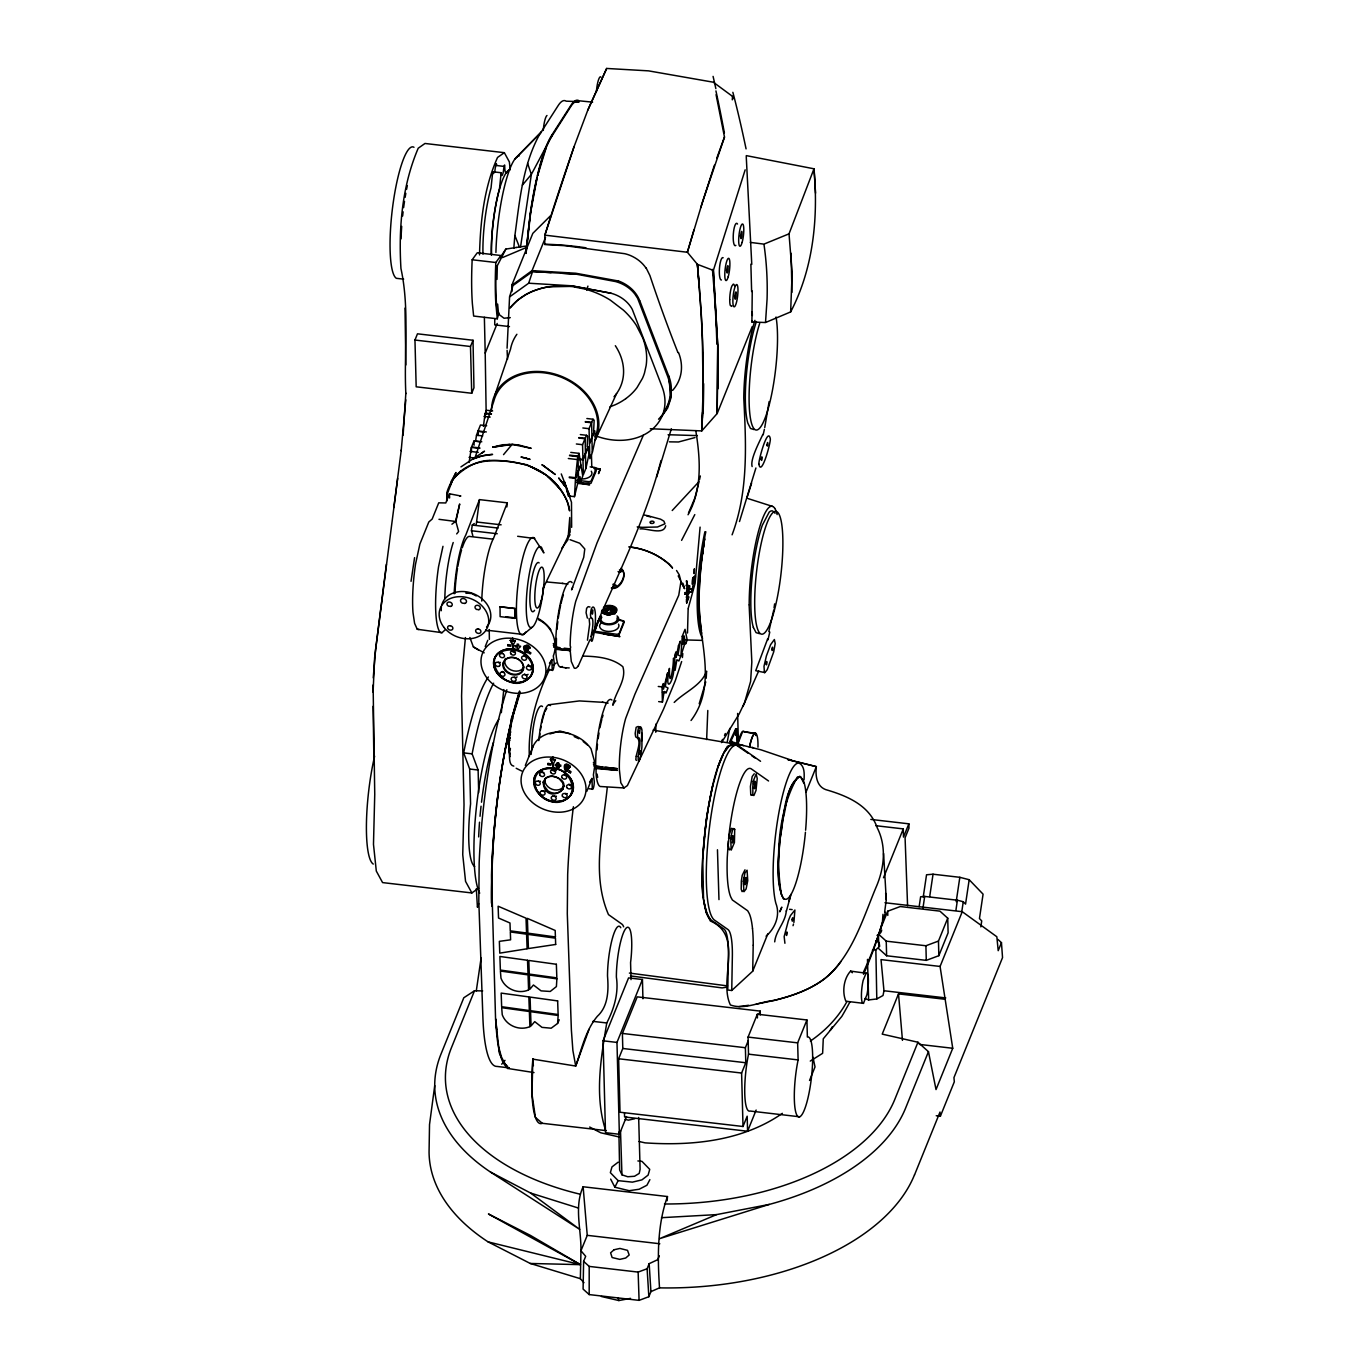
<?xml version="1.0" encoding="UTF-8"?>
<svg xmlns="http://www.w3.org/2000/svg" width="1369" height="1369" viewBox="0 0 1369 1369"><rect width="100%" height="100%" fill="white"/><g stroke="black" fill="none" stroke-linecap="round" stroke-linejoin="round"><path stroke-width="1.5" d="M373.087 692.166L374.627 657.599L386.4 564.216M405.84 393.656C403.769 352.09 409.844 309.445 400.946 268.529C398.482 228.041 402.11 185.808 418.212 148.228L424.989 143.471L504.34 152.678L509.371 161.918L510.192 169.688M534.013 1072.577L507.591 1068.436L499.463 1053.463L495.578 1019.614L491.522 874.671A165.478 32.839 -83.4 0 1 519.57 691.003M659.31 1255.801L657.77 1259.651L649.163 1263.673L650.925 1291.617L648.855 1296.717L639.083 1300.362L589.183 1294.578L589.2 1266.411L583.622 1261.379L585.675 1256.314L580.952 1250.736C581.329 1229.567 573.936 1206.876 583.126 1186.769L667.456 1196.54L667.165 1200.699M373.104 684.979L374.747 794.345L373.48 844.331L376.304 871.06L382.584 882.594L471.86 892.947L478.637 888.19M746.293 155.621L813.99 168.798C818.354 217.397 813.511 268.153 790.649 311.927L765.476 322.536L751.906 321.972L752.248 290.981M583.964 1282.667L580.37 1278.697L580.952 1250.736L587.25 1235.334L583.126 1186.769M405.84 393.16L403.119 435.171M494.774 318.857L494.722 324.864L509.473 326.575M646.065 268.153A31.538 27.209 23.2 0 0 633.06 256.773A30.032 26.456 22 0 0 624.692 253.693L565.277 245.718L544.708 244.538L544.862 235.143L687.375 252.255L697.403 264.337L699.337 287.028A598.15 172.922 76.3 0 1 702.417 341.6L703.084 391.26L701.767 430.91L650.309 428.737M508.344 743.247L508.532 737.48L510.038 737.651M790.649 311.927L792.103 272.807L789.023 233.842L813.99 168.798L815.565 193.166M489.229 629.535L489.366 639.34M701.014 309.514A597.26 173.384 76.3 0 1 702.708 412.291L701.767 430.91L717.185 413.506L717.732 345.313L713.369 270.412L745.164 169.842M507.078 348.205L509.576 296.902L512.964 285.573L532.592 271.507L575.75 274.091L615.605 281.569A30.084 23.94 22 0 1 634.908 294.113L637.646 298.339L667.456 375.876A56.317 44.818 22 0 1 663.76 412.12M702.331 554.719L704.607 538.804C700.295 569.093 696.564 600.204 701.527 630.63M703.854 900.768L706.404 912.883L710.511 919.626L723.961 929.055A48.052 9.532 -83.4 0 1 728.359 957.393L727.778 990.009L731.748 990.489L732.329 957.838A48.052 9.532 -83.4 0 0 727.932 929.517L714.464 920.088A88.455 17.557 -83.4 0 1 710.22 821.571A88.455 17.557 -83.4 0 1 738.456 745.814L760.548 761.284M491.488 903.266C491.591 832.164 498.556 760.154 519.826 692.047M717.955 388.796L717.732 345.313L713.369 270.412L697.403 264.337L700.894 309.377M744.308 877.717L744.257 880.712L745.951 882.885L745.13 884.579L743.521 883.912L745.951 882.885L746.362 878.71L745.917 877.375L745.13 884.579M508.532 737.48L508.395 740.081L509.952 740.235M703.495 897.602L702.742 858.329L704.505 836.134M583.622 1261.379L583.091 1289.085L589.183 1294.578M731.748 990.489L752.71 971.186L753.207 945.209M788.476 759.778A943.395 548.849 2.1 0 1 816.335 766.64C815.359 775.111 816.352 786.148 825.644 789.588C847.171 795.868 869.435 805.16 877.272 827.903C886.821 846.778 884.203 868.802 875.886 887.677C862.744 919.164 852.185 955.476 825.267 978.253C810.294 989.719 792.155 995.947 774.067 1000.465C759.915 1001.714 744.308 1010.117 730.413 1004.966C718.075 979.554 744.565 935.763 710.323 920.978C695.366 890.192 704.162 853.743 705.993 820.938C710.665 795.526 713.762 768.796 727.435 746.31L734.674 744L748.295 753.361M655.939 724.047L655.751 732.261M686.759 595.635L686.708 597.295M791.932 292.384L791.128 253.299M530.111 647.777C515.035 639.545 531.583 662.168 527.305 647.845A2.088 1.66 22 0 1 528.759 648.94C521.948 660.234 523.625 638.176 530.025 647.28M496.981 279.413L497.323 265.654L505.88 249.072L516.301 247.464M620.773 927.72A33.695 6.691 -83.4 0 0 612.337 938.586A33.695 6.691 -83.4 0 0 607.511 976.011C608.623 989.855 608.435 1006.147 597.38 1016.26C585.624 1030.207 581.671 1049.133 575.716 1066.057L532.849 1059.144L531.976 1094.071L535.416 1117.395L542.295 1123.299L606.313 1130.64M707.79 710.477L706.644 739.551M405.806 399.834L401.185 450.675M734.708 829.306L733.562 828.536L732.449 830.401L730.67 838.068L731.2 850.098L734.417 842.568L734.708 829.306L731.457 828.348L729.147 834.936L728.222 845.546L729.318 849.892L730.242 849.293M508.703 170.081C502.611 180.982 506.102 155.467 503.655 169.123A5.596 1.112 -83.4 0 1 502.577 174.565A5.596 1.112 -83.4 0 1 501.362 174.787L501.14 172.734L492.72 171.758L491.043 187.912A54.863 10.884 -83.4 0 0 482.966 254.138M508.412 740.064L508.738 734.657L510.243 734.828M688.385 594.42L684.774 594.214L688.385 594.42L689.634 585.966L686.006 585.675M446.705 501.088L446.79 492.703C457.314 457.862 494.825 456.698 524.481 464.433L527.065 464.724L544.691 474.222M496.656 164.913L496.314 163.613L495.219 168.147A5.596 1.112 -83.4 0 1 494.414 172.768M479.509 254.891C480.382 221.846 483.873 187.878 497.546 157.435L504.34 152.678M571.643 527.339L571.489 502.286L564.353 481.597L568.494 495.886M702.383 418.144L702.605 412.189M508.909 734.024L509.354 729.455L508.909 734.024L510.432 734.212M508.635 736.898L508.738 734.657M565.465 768.865C570.052 765.716 564.062 771.089 566.988 769.72M693.912 578.163C691.927 573.354 691.619 593.513 693.33 579.258C693.707 585.367 695.811 569.966 694.015 583.382L695.349 577.17A4.056 0.873 -80.8 0 0 695.144 575.596L692.936 578.112M483.411 426.392L485.088 413.626L491.283 414.345M510.774 726.819L511.219 718.982L513.666 711.966M804.065 779.714C804.288 774.238 804.886 766.349 799.359 763.217A74.936 14.871 -83.4 0 0 778.037 817.515A74.936 14.871 -83.4 0 0 775.881 903.352C780.501 915.211 775.213 928.079 766.092 936.174M373.241 677.86L375.585 649.419L397.66 478.363M510.089 756.646L508.857 749.51L508.943 748.261L510.466 748.449M574.467 496.639L575.51 478.431L578.146 471.929L578.385 480.57L574.467 496.639L568.255 495.92M706.199 678.271L706.609 671.152C701.561 685.527 684.62 692.012 674.198 702.434M569.299 476.977L575.493 477.695L577.735 456.63L569.47 455.672M728.342 840.96L727.264 857.405A66.824 13.245 -83.4 0 0 730.926 897.345L732.381 899.981L747.696 910.779L749.185 913.431A69.682 13.844 -83.4 0 1 752.488 928.456M765.562 321.818L767.068 299.229A459.762 380.377 -4.3 0 0 764.039 244.829M882.971 914.304L882.457 922.056A1016.243 581.431 -1.5 0 1 863.514 974.283M526.107 252.666L526.911 245.941A100.348 19.919 -83.4 0 1 529.016 224.773M557.594 1023.447L558.158 1015.49L530.556 1011.674L531.052 1025.946L534.731 1021.633L541.987 1027.366L551.177 1028.205L557.594 1023.447L559.236 1019.802M732.278 99.834L732.535 96.395L713.317 82.208L648.564 70.863L606.672 68.45L587.763 110.222L574.073 146.654A1525.785 302.737 -83.4 0 0 544.862 235.143L574.073 146.654M508.515 740.424L508.618 746.413M570.137 767.153L570.206 766.332C562.129 758.392 564.507 777.866 569.025 768.009C562.351 763.662 572.961 768.368 568.426 765.665M641.548 741.245L641.667 732.928M733.219 840.634L732.877 835.706L732.398 843.013L733.219 840.634L731.542 837.965L733.527 836.938L731.337 835.74M755.277 786.148L755.585 782.469L753.395 781.254L755.585 782.469L753.6 783.496L755.277 786.148L754.456 788.544L752.899 787.449M667.456 1196.54C657.069 1225.46 657.531 1257.563 659.516 1287.853L650.925 1291.617M411.042 581.312L414.585 557.628M465.443 637.543L462.431 669.321L461.593 696.051L464.023 804.715L462.739 854.684L465.563 881.414L471.86 892.947M476.172 524.96L479.492 499.617L507.266 502.834L506.872 506.924M682.412 657.548L682.806 653.543M509.405 749.99L509.302 750.914L508.943 748.261M687.495 632.974L688.145 609.068M501.328 712.684L503.792 689.565M686.708 598.373L687.324 596.833L688.744 597.004L686.708 598.373L686.656 596.182L688.196 596.302L686.588 600.94M688.196 596.302L687.94 598.475M543.784 585.282L542.689 594.574A40.745 8.077 -83.4 0 1 529.598 626.916A40.745 8.077 -83.4 0 1 528.366 579.669A40.745 8.077 -83.4 0 1 541.457 547.326L543.869 552.939L534.372 538.479L517.653 536.289M700.089 527.116L695.093 583.382L688.179 608.52M513.837 248.337A99.646 19.765 -83.4 0 1 514.898 235.519C519.484 201.688 522.599 165.871 539.061 135.377L558.09 105.704A79.282 15.726 -83.4 0 1 566.133 101.169L578.317 101.631M401.288 449.956L393.844 507.574M767.735 639.699L767.667 638.827L755.739 670.69L764.895 672.607L767.239 669.698L773.707 651.901L775.196 643.567L774.375 639.528L770.593 644.662L766.383 655.991L764.005 666.327L764.415 672.641M884.631 912.216L886.273 899.655L883.587 853.503M434.726 1085.617L429.524 1124.548L429.062 1152.099A246.009 140.75 -1.5 0 0 488.083 1241.871L530.265 1263.467L580.37 1278.697M607.22 787.911C602.942 829.323 591.254 874.945 608.486 914.612L621.92 924.143A41.121 8.163 -83.4 0 1 623.665 926.83M704.864 832.472L707.961 809.969M570.103 767.205L570.206 766.418C559.493 757.416 566.253 780.21 568.597 767.359M472.818 535.724L471.449 530.744L472.271 525.063L474.273 523.557M688.744 597.004L686.708 603.027L686.348 600.803M774.033 607.99L774.632 603.883M476.292 990.899L481.101 957.992M520.528 247.087L531.36 174.411L550.441 138.457L570.787 106.542A79.967 15.863 -83.4 0 1 574.706 102.162M769.121 401.596L764.741 427.522M744.445 731.816L756.253 733.818L755.996 735.564L755.893 733.442L742.614 731.542L737.771 744.103L760.924 749.801L791.966 760.343M919.147 906.723L920.618 896.781L924.691 896.421L957.41 900.22L963.263 901.726L965.556 904.105L969.184 879.719L959.823 877.307L933.042 874.209L926.539 874.774L923.219 897.123M922.911 908.366L924.691 896.421M929.705 896.541L933.042 874.209M956.195 901.692L959.823 877.307M955.938 910.163L957.41 900.22M961.791 911.668L963.263 901.726M980.837 926.881L981.727 920.909L979.451 918.531L983.079 894.162L969.184 879.719M469.122 462.465L471.398 447.406L479.663 448.365M730.567 741.519L736.026 730.584L736.402 735.444L736.864 732.552L735.41 732.227M729.797 728.394L727.196 742.255M735.495 728.975L736.933 729.42L736.351 735.855L737.189 730.464L735.752 730.002M484.078 432.125L477.884 431.406L476.515 435.205L475.573 441.126L481.785 441.793M786.302 910.727C785.601 922.107 775.693 930.903 774.7 941.872M631.023 979.639L630.579 962.544A33.695 6.691 -83.4 0 0 626.181 928.096A33.695 6.691 -83.4 0 0 616.375 977.038C618.805 993.141 614.099 1008.748 606.758 1022.968C600.923 1058.015 594.522 1095.217 605.406 1129.699M705.754 681.899L699.2 703.769M636.243 756.201C637.201 750.434 642.181 739.431 635.746 736.95A10.49 2.31 89.2 0 1 635.182 733.408L636.157 727.281L638.176 726.477L640.692 728.958M447.218 494.038L452.711 479.766L460.805 470.902M773.742 610.044L768.83 631.622M945.192 999.302L898.509 993.877L882.218 1034.125L917.949 1042.237L928.456 1051.666L936.02 1089.57L952.738 1048.278L940.075 966.446L881.02 959.601L883.963 990.745L883.022 995.503L876.793 998.959L868.648 999.935L864.832 998.531M708.594 806.478L712.701 785.926L718.075 766.811L723.191 754.524M703.444 546.556C699.046 574.997 695.178 604.807 701.63 633.231M690.25 589.372L692.406 589.611L691.858 592.195L690.044 591.99M691.858 592.195L693.535 585.008L692.406 589.611M563.6 785.96L562.916 789.246L563.172 787.859A10.182 8.111 22 0 1 551.998 792.771A10.199 8.077 22.1 0 1 547.942 790.871L543.818 785.327L544.879 779.44A10.182 8.111 22 0 1 559.065 778.602L562.71 782.914L563.378 786.662M612.268 612.405L612.063 610.66L609.667 609.684L605.303 611.669L607.596 613.637L611.378 613.141M500.027 606.792L515.069 608.538L500.027 606.792L500.113 616.632L515.001 618.36L515.069 608.538M763.183 434.794L764.381 429.353M537.007 178.261L530.727 211.904L526.911 245.941L516.233 247.481M686.708 603.027L687.324 596.833M527.664 649.539C524.036 652.705 527.151 647.332 527.253 648.752M567.622 767.872L566.852 769.737M661.022 460.549C645.483 519.963 617.47 575.083 593.581 631.4M699.491 479.732L700.346 475.984M768.009 639.734L769.789 632.016M530.008 648.358L527.784 646.613L526.141 647.777M793.9 922.466L794.91 910.026L790.546 915.467A63.077 12.509 -83.4 0 0 788.27 921.063L784.163 936.567L784.916 943.275M438.97 519.313L455.518 521.452L459.693 503.963L455.877 521.521L458.615 531.497L456.681 533.91M442.974 546.317L438.559 566.663A56.728 11.26 -83.4 0 0 440.288 632.427L442.033 632.683L445.165 629.843M537.623 175.626L546.351 147.167M528.605 647.759L527.373 646.681L526.124 647.845M786.388 911.172L790.546 895.891M681.642 661.552L675.328 680.633L663.554 709.142L627.396 785.566L624.007 787.945L601.094 786.542A43.603 8.659 -83.4 0 1 596.148 774.905L595.943 766.212L601.761 766.88M793.045 925.701L793.49 924.075M497.289 318.789L495.818 303.319A119.086 23.632 -83.4 0 1 495.818 262.506L500.934 255.507L477.285 252.769L472.168 259.768A119.086 23.632 -83.4 0 0 472.373 303.661L473.64 316.051L497.289 318.789L498.898 312.936M789.383 899.792L788.972 901.281L790.906 894.419M755.91 467.976L739.5 521.538M732.09 534.817C748.569 490.889 746.054 444.001 743.778 398.157A66.431 13.16 -83.4 0 1 750.28 338.537A66.448 13.194 -83.4 0 1 754.935 320.363M599.263 618.634L600.717 617.607L599.263 618.634L594.488 631.263L595.19 632.427L619.969 636.602L603.387 633.933L608.675 634.532M671.34 428.822L656.59 477.216M586.753 290.125L587.917 286.104M693.997 229.752L687.375 252.255L702.537 201.859L724.492 137.071L716.073 94.701M700.706 207.746L714.378 165.255M754.935 781.22L754.456 788.544M746.704 498.624L751.598 483.189M520.066 692.902L512.536 717.476A33.575 6.588 -83.4 0 0 510.569 728.924A33.695 6.64 -83.4 0 0 509.371 740.869A33.797 6.691 -83.4 0 0 509.148 751.786C510.004 755.962 508.293 765.305 513.803 766.127M475.283 456.972L493.798 401.254A53.904 42.901 22 0 1 558.278 376.116A53.904 42.901 22 0 1 595.361 436.814M509.576 296.902L528.674 283.212L532.592 271.507L551.091 272.619M495.219 393.998L510.534 349.112A58.388 46.46 22 0 1 516.883 334.276M501.14 172.734L499.48 188.888A54.863 10.884 -83.4 0 0 491.403 255.13M515.36 707.106L517.003 702.383M512.28 719.991L512.81 718.485M479.492 499.617L465.819 534.971A48.993 9.72 -83.4 0 0 454.149 593.735M507.266 502.834L493.576 538.205A48.993 9.72 -83.4 0 0 481.751 601.077M716.86 157.948L724.492 137.054M585.932 468.318L588.858 454.782L588.225 447.03L585.556 453.635M592.418 452.3L595.327 438.97L594.711 430.995L592.041 437.601M600.272 469.088L598.544 473.503L600.272 469.088L594.437 467.787M758.683 670.964L742.956 706.49M658.66 701.612L662.425 702.057L662.014 686.896L663.349 683.576L663.486 689.155L667.644 672.846L665.3 686.605L668.038 688.008L666.155 692.697L662.425 692.269M662.425 702.057L664.17 691.465L666.155 692.697M779.8 911.84L781.802 907.134L780.108 911.018M578.351 471.415L580.935 465.049L582.766 476.138L580.678 481.289L576.537 480.81M585.538 452.951L588.054 446.722L587.147 446.824L587.643 436.163L586.548 435.291L585.145 438.32L585.761 468.746L583.348 474.684L582.972 460.018L585.384 454.063M591.853 438.029L589.457 443.984L589.834 458.683L592.247 452.728L591.63 422.319L593.068 419.239L586.873 418.52M569.607 771.038L571.01 771.722L570.428 772.818L569.025 772.133L570.445 772.766M752.248 326.558L717.185 413.506L717.732 345.313M414.961 340.042L417.477 333.814L473.024 340.265L473.948 387.769L471.723 393.262L416.176 386.811L414.961 340.042L470.491 346.494L473.024 340.265M511.938 291.597L511.766 285.334L532.815 233.363L550.389 215.891M486.183 414.174L485.208 353.116L497.204 323.478M511.766 285.334L532.045 270.651L545.512 237.419M459.864 496.211L460.84 495.989L449.477 493.798L445.781 502.953L438.73 502.834L432.176 519.039L428.805 522L419.907 543.989L415.543 564.062A56.215 11.157 -83.4 0 0 413.01 612.73L414.602 623.391L417.254 629.261L442.033 632.683M480.177 441.759L473.982 441.04L471.569 446.978L479.834 447.937M478.157 435.154L478.055 430.978L480.468 425.023L486.662 425.742M485.242 646.527L487.775 640.316M580.678 481.289L579.977 476.617L578.574 480.057L577.958 456.099L579.053 453.361L570.787 452.403M578.984 458.906L582.954 459.334L582.561 444.703L584.974 438.747L578.779 438.029M591.836 437.395L589.44 443.334L589.046 428.685L591.459 422.747L585.265 422.028M578.334 470.714L580.832 464.536L579.053 453.361M582.954 459.334L585.35 453.396M575.493 477.695L578.112 471.244M592.024 436.968L594.54 430.739L593.633 430.824L594.163 420.283L593.068 419.239M510.329 640.435L515.292 640.88L510.329 640.435L513.187 645.175L512.862 649.881C472.699 649.385 507.129 700.209 529.786 677.484C539.882 665.454 525.593 649.642 512.725 649.026A20.381 16.223 22 0 0 496.536 672.213A20.381 16.223 22 0 0 530.796 676.183A20.381 16.223 22 0 0 513.289 649.094M529.512 652.192L530.915 652.859L530.333 653.971L528.93 653.287L529.529 652.123M643.362 435.188L596.952 543.082L575.733 601.316A42.507 8.436 -83.4 0 0 570.171 645.689C574.364 654.348 547.052 644.919 560.041 647.708M562.317 666.463A43.038 8.539 -83.4 0 1 555.763 649.334L555.9 647.229M546.693 672.555L551.724 660.098M525.337 765.391L533.037 746.413M599.331 618.394L594.848 631.297L616.29 634.223A2.55 1.455 -1.5 0 0 619.37 633.043L624.007 621.064L618.668 619.524M547.822 763.543L550.834 763.834L550.851 765.168L547.857 764.809L547.857 763.474L550.834 763.834M550.424 759.282L555.386 759.744L550.424 759.282L553.059 764.467L550.458 759.162M558.774 767.769L557.32 767.667L557.303 765.853L555.215 765.665L555.215 764.45L557.269 764.689L557.217 762.944L558.655 763.098L558.689 764.843L560.76 765.083L560.76 766.315L558.706 766.075L558.74 767.821L558.723 766.024M557.251 764.741L557.217 762.944M557.303 765.853L557.32 767.667M558.655 763.098L558.689 764.843M482.658 990.899L474.495 990.78L451.376 1047.867A227.733 130.295 -1.5 0 0 580.114 1194.196M605.646 767.324L617.265 768.676L595.943 766.212M586.771 791.402L591.819 778.961M686.656 594.214L687.101 593.102L689.001 593.273M626.54 1116.608L619.37 1134.285L605.492 1132.676L603.079 1040.799L628.559 977.911L642.437 979.519L642.934 998.754M619.37 1134.285L616.974 1042.425L642.437 979.519M624.486 1113.202L624.589 1116.967L747.577 1131.239L747.183 1116.197L743.008 1126.499L620.02 1112.227L618.634 1058.767L622.792 1048.483L622.399 1033.441L637.218 996.854L760.206 1011.109L760.308 1014.874M805.982 792.223L816.335 766.64L787.74 759.607M752.71 971.186L767.821 933.863M648.855 1296.717L647.109 1268.738L649.163 1263.673M799.667 1116.796L750.075 1111.029A40.231 7.992 -83.4 0 1 748.518 1054.164L748.073 1037.086L757.331 1014.224L806.923 1019.973L807.368 1037.052A40.231 7.992 -83.4 0 1 811.03 1080.928A40.231 7.992 -83.4 0 1 797.049 1115.461A40.231 7.992 -83.4 0 1 798.11 1059.914L797.648 1042.853L806.923 1019.973M743.008 1126.499L741.604 1073.039L745.78 1062.738L745.386 1047.713L748.159 1040.851M758.82 1014.549L760.206 1011.109M747.577 1131.239L756.15 1110.054M883.501 877.751L903.283 828.895L875.801 825.695M870.821 819.415L908.862 823.83L903.489 837.075L903.283 828.895M809.541 1080.449L815.017 1066.93L812.964 1057.193M880.746 928.387L887.694 911.224L900.254 906.535L939.921 911.138L947.724 918.188L948.118 932.802L938.843 955.682L926.283 960.371L886.616 955.767L878.812 948.717M863.463 1003.34L866.919 994.767A15.281 3.029 -83.4 0 0 868.357 979.092A15.281 3.029 -83.4 0 0 866.081 973.222L850.611 971.117C843.732 978.39 841.918 992.046 845.871 1001.218L863.463 1003.34A15.281 3.029 -83.4 0 1 861.426 996.221A15.281 3.029 -83.4 0 1 863.137 980.461L866.081 973.222M938.843 955.682L938.467 941.068L947.724 918.188M940.075 966.446L962.253 911.703L996.837 936.755L998.206 950.685L1001.458 942.642L997.933 939.459M917.949 1042.237L894.83 1099.324A227.733 130.295 -1.5 0 1 664.461 1203.984M928.456 1051.666L905.628 1108.034A238.634 136.524 -1.5 0 1 769.292 1204.412L659.601 1238.654L716.552 1214.611L769.292 1204.412M914.543 1174.876L940.007 1112.039L940.366 1116.248L936.225 1115.735M940.366 1116.248L954.313 1081.818L953.953 1077.625L1002.536 957.598L1001.458 942.642M724.509 735.461L725.313 733.51M751.906 321.972L752.317 320.996M589.046 1029.334L575.716 1066.057L572.875 1050.417L571.386 1030.087L567.296 913.722L567.673 874.415A168.216 33.369 -83.4 0 1 573.389 806.735M589.919 639.819L578.334 665.83M572.738 587.215L571.575 589.868L583.724 557.32L584.785 548.952L579.703 543.236L570.052 539.694M587.763 110.222L606.672 68.45M616.58 393.57L595.207 440.065A55.085 43.825 22 0 0 554.513 373.959A55.085 43.825 22 0 0 491.591 410.803M554.787 643.721L554.154 647.263L554.787 643.721L553.281 643.55M688.042 514.761C702.554 488.955 700.329 458.718 695.777 430.619M594.882 762.567L594.249 766.11L594.882 762.567L593.376 762.396M688.521 512.947L694.836 498.111L699.063 481.597L672.213 510.517M732.004 742.751L732.603 741.468L730.071 740.886L735.187 729.951A9.446 1.865 -83.4 0 1 736.933 729.42M515.292 640.88L512.964 645.603L510.363 640.316M553.23 767.821L552.819 767.889A20.381 16.223 22 0 0 536.631 791.06A20.381 16.223 22 0 0 570.89 795.03L572.79 791.214A20.056 15.812 25.6 0 0 572.995 784.403C571.027 775.436 562.317 769.327 553.555 768.077L552.956 768.745C523.232 765.596 533.516 805.999 558.449 801.378C581.705 799.77 572.225 767.872 552.956 768.745L552.563 767.992C511.099 768.334 548.558 821.195 570.822 795.184A20.381 16.223 22 0 0 553.384 767.958L553.127 764.33L555.386 759.744M649.881 1179.65L646.921 1185.246L639.135 1189.25L629.175 1190.705L614.869 1187.214L618.121 1180.643L632.392 1182.149L641.924 1179.873L648.102 1175.115L649.745 1169.366L641.958 1161.357L637.886 1160.946M658.54 419.205C669.646 408.15 674.985 390.713 668.585 375.705L639.751 300.684M694.802 514.607L681.591 540.361M542.894 588.858L570.137 532.062L569.778 517.516L567.964 539.66L561.684 548.439M553.127 764.33L553.384 767.958M688.402 590.33L688.436 592.606L685.578 592.537L687.17 592.64L688.402 590.33L686.553 590.107M569.025 772.133L569.624 770.987M686.091 594.368L688.299 588.465C687.768 585.196 690.541 587.489 686.964 587.096M688.915 587.318L689.634 585.966M568.597 537.332L570.034 534.68M687.067 580.986L687.272 585.829L686.314 580.918M691.037 720.488C717.099 685.766 699.61 643.498 699.046 604.893A75.09 13.331 -84.3 0 1 701.322 561.838L704.984 535.861A74.936 14.871 -83.4 0 1 705.839 531.771M830.35 1030.241L832.335 1026.75M846.949 1001.509C838.307 1017.526 825.336 1030.823 810.38 1041.056M721.822 740.68L722.644 739.363M721.549 742.614L739.123 714.036L744.565 702.639L750.606 681.454L751.838 661.98L749.134 604.978M551.81 135.12L570.839 105.447A81.147 16.103 -83.4 0 1 579.07 100.793L592.623 102.162M500.061 257.646L505.88 249.072M549.654 669.133C536.528 696.068 527.904 726.152 529.341 756.475M497.323 265.654L496.108 267.417A117.152 23.239 -83.4 0 0 497.306 313.159L504.014 318.224L510.278 317.642M636.414 760.428L635.832 759.709A10.49 0.975 -79.6 0 1 636.191 756.338M661.449 416.843L667.661 407.996L671.015 397.797L668.585 375.705M840.925 961.5C822.119 989.12 787.415 998.326 756.304 1004.059M724.287 752.402L729.42 745.677L734.503 745.352A88.455 17.557 -83.4 0 0 718.075 766.811M566.937 765.75L566.236 766.64L569.025 768.009M522.393 185.14L531.36 174.411L527.647 163.493M503.535 454.645L512.04 444.48L502.714 444.737L492.772 447.167L512.04 444.48M587.455 640.196L589.663 624.213L589.115 618.394M514.984 158.992L541.525 131.818L516.489 157.264M872.412 950.223L875.852 949.812L879.668 946.321L879.138 942.539L875.732 940.948M451.924 524.207L455.518 521.452M782.383 1113.339C742.888 1140.959 692.132 1146.093 645.056 1142.858L639.015 1141.489M744.993 869.811L742.238 875.27L741.331 881.037L741.211 889.2L742.084 891.63L743.418 890.449M555.763 649.334L570.411 650.583L570.377 648.906L564.165 648.187M566.698 766.024L568.443 765.767M567.759 768.385L566.184 767.496L565.791 769.481M532.096 627.259L523.471 634.48L488.767 630.442A48.993 9.72 -83.4 0 1 485.755 630.014M454.628 477.336C464.279 468.215 476.155 460.651 489.726 460.395M460.942 466.897L484.523 451.188L481.802 453.105M752.129 466.555C750.007 459.693 759.008 442.649 762.841 434.452M618.172 1162.161L611.977 1166.918L610.352 1172.651L618.121 1180.643M625.838 398.601L627.07 397.677A75.637 60.185 22 0 0 637.03 387.598L642.437 378.409A76.544 60.92 22 0 0 644.491 372.984L646.134 365.66A75.637 60.185 22 0 0 645.021 345.091L644.936 344.714A76.185 60.612 22.1 0 0 642.643 337.664L636.345 325.36A75.637 60.185 22 0 0 623.443 310.164L610.369 300.17A77.828 61.947 22 0 0 603.524 296.252A79.59 63.333 22 0 0 597.534 293.428L595.652 292.641A75.637 60.185 22 0 0 585.573 289.218M690.934 588.79L692.748 589.354M553.196 665.163L556.139 663.041M474.495 990.78L463.8 997.761L440.972 1054.13A238.634 136.524 -1.5 0 0 490.513 1172.069L579.703 1229.379L530.624 1193.049L490.513 1172.069M810.277 1061.078L822.632 1053.309L823.265 1038.814L841.815 1016.414A1016.243 581.431 -1.5 0 0 849.978 1001.851M507.591 1068.436L508.909 1067.615M754.251 773.759L752.214 776.463L750.417 786.422L750.76 794.653L751.94 795.372M549.893 733.938L559.853 731.029L569.744 733.647M526.09 650.891C530.539 649.505 523.369 647.349 526.175 650.857M502.44 257.594L526.483 247.464M789.023 233.842L763.936 244.127L750.315 242.399M534.372 538.479L534.714 538.359A48.993 9.72 -83.4 0 0 517.414 589.936A48.993 9.72 -83.4 0 0 525.73 632.102M575.031 101.956L579.07 102.059M878.761 946.629L878.436 934.103L886.239 941.153L925.906 945.757L938.467 941.068M589.2 1266.411L638.142 1272.092L647.109 1268.738M609.872 406.901L615.211 404.762A75.637 60.185 22 0 0 625.821 398.619M694.973 437.584L678.476 441.982L669.39 441.845M552.546 757.245L553.11 757.314A33.369 26.559 22 0 1 581.979 801.635A33.369 26.559 22 0 1 525.816 795.115A33.369 26.559 22 0 1 552.546 757.245L552.597 759.538M512.451 638.382L513.016 638.45A33.369 26.559 22 0 1 541.884 682.772A33.369 26.559 22 0 1 485.721 676.252A33.369 26.559 22 0 1 512.451 638.382L512.502 640.675M634.874 1118.695L628.439 1120.15L625.103 1119.346M601.402 1296.494L618.856 1300.55L630.544 1298.377M492.772 447.167L509.764 444.326M805.605 830.213A61.845 12.27 -83.4 0 0 802.987 779.663L799.821 776.411C782.538 789.845 784.574 818.85 779.902 838.94C779.081 858.603 774.649 880.643 783.564 898.988L784.266 899.039M727.059 987.117L722.13 987.905L630.407 975.926M549.072 704.727L579.395 700.928L603.096 702.314M548.353 286.84L571.386 286.395L585.556 289.184M738.935 1006.626L748.621 1005.274M661.484 1217.691L716.552 1214.611M619.472 569.863C623.99 569.418 620.499 574.039 618.052 571.558M466.418 593.051L471.86 593.581L476.241 595.96M688.436 592.606L687.17 592.64M583.262 656.11C596.764 656.384 612.2 657.753 622.861 666.72C626.951 679.777 615.143 692.44 612.816 705.24A44.27 8.111 -82.1 0 1 615.776 700.74M759.521 633.676L756.064 632.632L753.395 627.43M753.994 429.558L750.503 428.463L747.833 423.124A62.341 12.407 -83.4 0 1 756.407 321.544M565.294 667.764L569.23 667.918M697.386 435.616L668.089 434.726M530.265 1263.467L580.422 1264.648L530.522 1235.454L488.442 1213.978L580.422 1264.648L488.083 1241.871M685.561 639.939L701.972 640.384M528.674 283.212L571.369 285.779L611.053 293.24A29.143 23.187 22 0 1 632.29 309.394L662.117 386.879A55.308 44.013 22 0 1 649.899 431.167A55.308 44.013 22 0 1 595.618 435.77M532.045 270.651L575.716 273.235L618.412 281.004M561.358 273.235L575.75 274.091M546.967 581.979L563.001 583.468M686.417 584.7L687.82 584.82M686.998 588.995L689.018 589.166M595.72 768.522L617.333 770.353L595.994 767.872M469.071 457.383L475.283 458.067M472.168 259.768L495.818 262.506M403.65 279.156L396.377 278.318A66.362 13.177 -83.4 0 1 392.852 205.316A66.362 13.177 -83.4 0 1 413.986 147.287M492.652 410.957L486.44 410.238L485.293 413.079L491.505 413.797M585.436 421.601L591.63 422.319M483.976 416.364L490.17 417.083M582.852 427.967L589.046 428.685M580.336 434.572L586.548 435.291M578.95 437.601L585.145 438.32M478.055 430.978L486.32 431.937M576.366 443.984L582.561 444.703M476.515 435.205L482.709 435.924M569.692 455.141L577.958 456.099M568.323 458.512L576.589 459.471M469.978 451.394L478.243 452.352M590.142 466.863L594.095 467.325A2.55 1.455 -1.5 0 1 595.994 469.037L591.374 480.468A2.55 1.455 -1.5 0 1 588.311 481.614L576.417 480.228M593.906 468.489L600.272 469.225M569.316 477.695L575.51 478.431M576.469 482.521L591.014 483.291L596.063 471.33A2.55 1.455 -1.5 0 0 595.07 469.841M577.615 483.36L589.697 484.763L577.889 482.658M477.336 522.068L501.14 524.823M472.271 525.063L498.059 528.058M471.449 530.744L497.238 533.739M492.549 539.112L469.961 536.494A42.781 8.488 -83.4 0 0 462.243 547.822M687.58 587.575L689.736 587.831M686.502 588.259L688.299 588.465M690.438 591.682L692.201 591.887M684.74 592.606L685.989 592.76M686.263 597.158L687.649 597.312M687.375 598.304L688.539 598.441M686.314 599.348L687.392 599.485M686.759 599.776L687.717 599.896M505.914 616.769L515.309 617.864M553.316 645.21L555.01 645.415M555.934 648.906L570.411 650.583M548.883 669.886L552.203 670.262A5.1 1.01 -83.4 0 0 553.521 668.414A5.1 1.01 -83.4 0 0 554.188 662.562L553.298 656.025C558.569 642.66 552.083 625.736 538.736 619.883M658.267 686.468L662.014 686.896M509.08 731.337L510.603 731.525M509.182 732.141L510.723 732.329M508.857 749.51L510.38 749.699M593.41 764.073L595.104 764.261M488.374 676.971A135.925 26.969 -83.4 0 0 463.68 752.882L472.117 753.857L478.123 770.011L478.688 792.548M463.68 752.882L469.687 769.036L478.123 770.011M588.978 788.732L592.298 789.126A5.1 1.01 -83.4 0 0 593.616 787.261A5.1 1.01 -83.4 0 0 594.283 781.425L593.393 774.888L595.121 763.526L591.014 748.757A33.369 26.541 22 0 0 555.061 732.278A33.369 26.541 22 0 0 531.155 754.422M884.956 902.736L962.253 911.703M789.605 909.307L792.155 909.598M883.963 990.745L945.757 997.915M919.335 1044.393L952.738 1048.278M748.073 1037.086L797.648 1042.853M592.845 1021.36L606.758 1022.968M622.399 1033.441L745.386 1047.713M748.518 1054.164L798.11 1059.914M603.079 1040.799L616.974 1042.425M622.792 1048.483L745.78 1062.738M618.634 1058.767L741.604 1073.039M587.25 1235.334L659.807 1243.754M495.304 165.358L503.724 166.368M508.532 738.285L510.055 738.456M639.99 528.913C647.058 528.006 663.657 535.673 665.693 525.747M727.538 985.902L629.398 973.068M579.001 459.454L582.972 460.018M799.821 776.411C786.217 784.42 787.209 805.862 782.743 819.603C779.32 844.04 775.47 869.64 781.254 893.974A61.845 12.27 -83.4 0 0 805.434 832.232M417.254 629.261L418.965 629.5M562.231 583.348L567.861 584.204M602.326 702.194L608.144 703.101M561.05 667.079L566.099 667.884M729.831 741.741L732.312 742.169A88.609 17.575 -83.4 0 0 730.498 743.299M691.225 588.567L693.244 588.91M653.133 730.105L734.674 744M750.76 794.653L753.925 795.492L755.996 790.461L757.228 778.448L756.15 773.981L752.95 781.921L752.813 795.013M571.369 285.779L611.053 293.24M612.183 587.814C620.362 588.362 628.251 573.183 620.978 568.323M617.607 619.935L622.467 620.859M552.922 759.453L552.956 757.177M735.17 731.029L736.642 731.32M618.891 1136.92L600.786 1132.796L589.68 1127.046M646.852 516.027L650.532 516.866M513.05 648.957L513.05 645.449L512.964 648.94M620.996 569.333C628.782 573.97 619.558 591.288 611.327 588.037M612.747 586.206L616.136 585.333L613.637 584.169A2.036 1.164 -1.5 0 0 612.884 584.375M743.607 745.643L737.771 744.103A23.838 4.723 -83.4 0 1 744.086 731.44M748.124 498.607L772.595 506.427M530.624 1193.049L578.385 1208.04M618.891 1132.043L619.644 1169.982L621.954 1174.824L627.738 1176.741L634.48 1176.279L639.203 1173.421L640.11 1169.28L638.656 1117.463M524.481 464.433C537.829 468.848 550.714 476.344 559.048 487.894L547.84 476.72M624.007 787.945L620.807 782.743L619.37 769.635A42.336 8.402 -83.4 0 1 625.667 718.434L634.874 694.323L678.767 595.224L680.958 581.483L679.212 574.775L676.543 570.497M850.611 971.117L852.357 972.76M574.176 736.573L578.83 738.747M590.005 607.015L588.174 606.638L586.616 608.315L586.086 612.696L587.387 618.103M521.811 771.072L516.181 768.283M469.841 637.492L473.383 646.904L484.198 652.842M567.416 766.64L568.443 767.29M473.383 646.904L478.397 649.95M752.3 747.286L753.737 748.261M751.701 755.688L755.106 758.032M768.557 780.98L751.393 768.95A66.824 13.245 -83.4 0 0 728.599 838.667M583.211 741.536L587.318 744.89M736.881 743.932L735.358 742.837A87.941 17.455 -83.4 0 0 731.867 742.991M623.34 621.304L624.093 622.484L618.72 635.592A2.55 1.574 4.3 0 1 616.358 635.9M505.195 1064.038L507.677 1066.434M803.706 782.965L800.728 776.839L797.511 776.89C778.105 811.235 775.453 855.334 781.254 893.974M672.436 568.015L668.876 564.148A57.258 45.571 22 0 0 651.011 552.768A57.498 45.759 22 0 0 630.442 547.138M553.949 481.58C560.862 489.948 568.785 499.753 569.572 510.877L567.878 503.741A57.156 45.485 22 0 0 530.025 466.333M646.219 268.084L649.916 275.545A771.106 278.763 81.4 0 0 677.946 352.603M610.66 1179.103L614.869 1187.214M680.923 581.397L684.568 588.704L682.07 583.605M734.349 285.402L734.109 284.752A11.996 2.55 -84.2 0 0 733.236 284.17L731.85 286.087A11.209 2.379 -84.6 0 0 729.711 299.674M514.898 235.519L519.467 247.207M561.273 473.931L569.966 496.725L568.084 491.779M682.874 583.211L684.363 587.472M566.578 489.144L568.015 494.209M498.744 1047.251L501.465 1057.159M618.121 1297.709L618.856 1300.55M732.535 96.395L733.134 98.739M509.884 754.062L509.679 749.972M746.242 156.46L751.769 264.405M737.189 730.464L737.549 743.658M492.72 171.758L492.926 173.812M885.64 893.358L886.273 899.655M497.632 304.106L498.607 314.63M697.403 264.337L699.337 287.028M496.742 1029.813L495.783 1019.066A119.702 23.752 -83.4 0 0 509.182 1067.888L496.896 1066.417A119.702 23.752 -83.4 0 1 482.898 1017.561L478.808 901.298L479.167 862.829A164.52 32.651 -83.4 0 1 506.855 689.788M898.509 993.877L902.462 1040.354M507.505 359.243L507.095 350.327M736.864 732.552L737.207 743.726M476.344 888.669L477.422 907.271A136.198 27.021 -83.4 0 0 478.654 903.677M570.223 650.754L571.284 661.467L574.21 668.055A42.576 8.454 -83.3 0 0 578.334 665.745M508.395 743.743L508.464 744.941L508.549 742.22M907.579 905.713L905.08 837.777L908.982 828.159L908.862 823.83M638.142 1272.092L639.083 1300.362M620.499 1130.726L621.954 1174.824M752.231 311.807L752.351 315.503M717.459 849.773L718.965 899.621M751.632 291.529L750.879 264.131M867.484 959.378L868.648 999.935M449.477 493.798L449.597 498.008M925.906 945.757L926.283 960.371M887.694 911.224L887.796 915.399M886.239 941.153L886.616 955.767M757.331 1014.224L757.433 1017.971M737.634 713.437L738.353 740.92M591.459 454.611L591.784 467.154M592.298 789.126L592.007 778.276A33.404 26.576 22.1 0 1 589.543 782.058M552.203 670.262L551.912 659.43A33.369 26.541 22 0 1 549.448 663.195M553.11 757.314L553.162 759.607M552.956 764.296L553.059 767.804M552.717 763.97L552.819 767.889M514.761 609.171L515.001 618.36M513.016 638.45L513.067 640.743M512.622 645.107L512.725 649.026M485.088 413.626L485.191 417.802M477.884 431.406L477.986 435.582M473.982 441.04L474.085 445.216M470.491 346.494L471.723 393.262M471.398 447.406L471.501 451.599M469.687 769.036L470.577 803.86A62.598 12.424 -83.4 0 0 474.684 866.491M446.859 495.818L446.978 499.856M484.369 317.317L485.208 353.116M702.793 352.706L703.136 382.892M875.852 949.812L876.793 998.959M405.019 308.111L405.84 364.993M373.942 763.149L373.121 706.301M512.708 638.296L512.742 640.589M756.253 733.818A23.187 4.603 -83.4 0 1 757.964 747.166M644.525 515.155A63.453 36.296 -1.5 0 1 646.921 515.514L660.628 519.21L663.897 521.161L664.975 523.797L657.462 527.014L642.129 527.339A63.453 36.296 -1.5 0 1 637.201 526.877M702.605 638.313A74.559 14.785 -83.4 0 1 704.915 531.737M489.743 460.48A121.054 96.497 22.1 0 1 524.464 464.519M444.822 598.766A48.993 9.72 -83.4 0 1 453.207 542.518M534.577 610.352A24.779 4.911 -83.4 0 1 530.385 589.012A24.779 4.911 -83.4 0 1 539.129 562.916M914.475 1174.876A245.89 140.682 -1.5 0 1 659.516 1287.87M454.97 593.496A42.781 8.488 -83.4 0 1 457.503 568.426M457.828 566.441A42.781 8.488 -83.4 0 1 461.558 550.03M472.117 753.857A135.925 26.969 -83.4 0 1 493.61 683.217M373.275 864.061A71.924 14.272 -83.4 0 1 374.61 756.201M401.049 238.873A66.362 13.177 -83.4 0 1 401.699 226.381M402.64 215.994A66.362 13.177 -83.4 0 1 403.102 211.819M403.615 207.626A66.362 13.177 -83.4 0 1 404.505 201.397M405.138 197.341A66.362 13.177 -83.4 0 1 405.823 193.354M406.559 189.401A66.362 13.177 -83.4 0 1 407.329 185.551M441.811 604.876A25.463 20.261 22 0 1 475.83 594.779A25.463 20.261 22 0 1 486.525 627.036M441.297 610.711A25.463 20.261 22 0 1 441.417 606.758M465.956 593.119A2.875 1.882 16.8 0 1 466.812 593.393M543.288 130.431A12.389 2.464 -83.4 0 1 546.984 115.492M571.455 286.429A75.637 60.185 22 0 0 509.918 308.042L517.704 300.136L526.124 294.421A76.253 60.681 22 0 1 533.448 290.947L539.608 288.825A75.654 60.219 22.1 0 1 548.353 286.84M618.429 280.953A31.607 25.155 22 0 1 639.665 300.701M615.331 345.707A58.388 46.46 22 0 1 614.031 396.753M678.511 352.535A57.584 44.03 18.2 0 1 672.607 390.387M544.674 244.212A329.535 284.256 33.4 0 1 585.898 247.789M526.124 253.419A101.563 20.159 -83.4 0 1 526.569 247.156L530.248 213.547A101.563 20.159 -83.4 0 1 551.827 135.069M529.221 222.993A100.348 19.919 -83.4 0 1 537.11 177.816M537.589 175.814A100.348 19.919 -83.4 0 1 542.62 157.572M543.134 155.963A100.348 19.919 -83.4 0 1 551.775 136.215M712.428 269.419A596.097 178.518 75.8 0 1 716.86 344.132M703.649 383.696A598.458 173.401 76.3 0 1 703.084 412.993M596.422 91.569A12.321 2.447 -83.4 0 1 600.905 77.006M731.919 305.971A11.945 2.413 -83.7 0 1 731.559 306.348L730.327 305.424A11.962 2.396 -84.4 0 1 729.848 302.891A11.328 2.259 -84.5 0 1 729.745 299.623M735.855 245.393A11.226 2.618 -86.2 0 1 733.356 233.74A11.226 2.618 -86.2 0 1 737.532 224.054M721.429 279.995A11.226 2.584 -86.1 0 1 719.478 268.187A11.226 2.584 -86.1 0 1 723.157 257.748M713.078 76.39A681.077 53.049 85.3 0 1 715.85 88.609M732.86 92.322A661.193 58.747 85 0 1 746.071 148.896M715.936 90.919A682.138 53.254 85.3 0 1 724.389 132.879M495.92 252.495A69.836 13.878 -83.4 0 1 519.381 155.775M491.488 254.839A54.503 10.815 -83.4 0 1 496.913 199.686A54.503 10.815 -83.4 0 1 509.576 170.115M881.653 929.945A12.064 6.896 -1.5 0 1 877.05 935.421M885.401 912.284A1018.707 583.878 -1.2 0 1 863.206 972.674M533.397 1065.664A120.985 19.029 -72.6 0 1 532.935 1058.87M532.832 1059.144A76.732 15.23 -83.4 0 0 535.416 1117.412A76.732 15.23 -83.4 0 0 542.295 1123.282M491.83 906.364A164.52 32.651 -83.4 0 1 511.27 721.788M512.263 717.732A164.52 32.651 -83.4 0 1 519.638 691.619M504.99 1060.342A119.702 23.752 -83.4 0 1 501.653 1064.158M710.511 919.626A88.455 17.557 -83.4 0 1 702.365 880.951M702.742 858.329A88.455 17.557 -83.4 0 1 712.701 785.926M478.671 836.921A91.86 18.225 -83.4 0 1 479.526 822.204M480.023 816.283A91.86 18.225 -83.4 0 1 481.049 806.221M481.512 802.2A91.86 18.225 -83.4 0 1 493.456 742.409M752.488 928.456A72.968 14.494 -83.4 0 1 753.241 945.14M479.698 893.17A91.86 18.225 -83.4 0 1 476.48 806.581A91.86 18.225 -83.4 0 1 498.864 719.29M523.916 666.994A10.182 8.111 22 0 1 511.082 670.023A10.182 8.111 22 0 1 505.418 658.472M515.189 652.174A2.55 2.019 22 0 1 511.612 649.864M502.697 653.389A2.55 2.019 22 0 1 501.328 652.089M500.335 662.374A2.55 2.019 22 0 1 498.367 662.168M504.134 672.265A2.55 2.019 22 0 1 502.372 671.443M517.123 676.936A2.55 2.019 22 0 1 514.333 677.142M526.757 656.179A2.55 2.019 22 0 1 523.968 655.392M528.075 674.369A2.55 2.019 22 0 1 524.464 674.01M531.583 666.001A2.55 2.019 22 0 1 528.246 664.495M556.413 646.852A40.112 7.957 -83.4 0 1 556.464 638.467M557.029 629.278A40.112 7.957 -83.4 0 1 557.833 621.697M558.33 617.932A40.112 7.957 -83.4 0 1 560.588 605.423M560.965 603.78A40.112 7.957 -83.4 0 1 562.129 599.126M562.539 597.688A40.112 7.957 -83.4 0 1 563.378 594.985M537.538 618.155A33.369 26.541 22 0 1 550.92 629.894M555.728 647.657A43.038 8.539 -83.4 0 1 561.239 599.725A43.038 8.539 -83.4 0 1 572.139 582.732M591.271 471.227A9.686 5.544 -1.5 0 1 582.698 478.962M776.018 317.009A62.289 12.355 -83.4 0 1 768.796 406.473A62.289 12.355 -83.4 0 1 749.836 413.934A62.289 12.355 -83.4 0 1 759.675 323.443M749.202 604.722A66.294 13.16 -83.4 0 1 758.221 532.267A66.294 13.16 -83.4 0 1 774.666 508.241M774.666 508.275A66.482 13.194 -83.4 0 1 777.147 514.573M753.378 627.515A61.845 12.321 -83.3 0 1 762.311 525.234L769.156 512.177A61.827 12.27 -83.4 0 1 772.903 511.099M774.015 511.903A61.827 12.27 -83.4 0 1 775.042 513.307M595.686 766.845A43.637 8.659 -83.4 0 1 602.976 712.205L604.893 706.541A44.065 8.744 -83.4 0 1 611.909 700.038M628.73 546.898A58.182 46.306 22 0 1 669.013 564.011A58.182 46.306 22 0 1 672.47 567.793M678.185 575.921A58.182 46.306 22 0 1 680.41 580.199M531.822 747.303A29.536 6.297 -84.6 0 1 535.399 716.962A29.536 6.297 -84.6 0 1 542.535 706.592M618.531 624.144A9.686 5.544 -1.5 0 1 608.315 631.451A9.686 5.544 -1.5 0 1 600.734 623.46M617.025 615.93A9.686 5.544 -1.5 0 1 611.892 624.486A9.686 5.544 -1.5 0 1 599.417 619.301L600.341 617.043A9.686 5.544 -1.5 0 1 601.385 616.033M616.974 617.932A8.146 4.655 -1.5 0 1 608.212 623.888A8.146 4.655 -1.5 0 1 601.83 617.248M604.927 606.039A8.146 4.655 -1.5 0 1 616.118 607.819A8.146 4.655 -1.5 0 1 612.268 614.219A8.146 4.655 -1.5 0 1 601.35 611.994M603.216 609.359A7.136 4.073 -1.5 0 1 611.926 607.973A7.136 4.073 -1.5 0 1 615.845 612.525M615.348 613.346A7.136 4.073 -1.5 0 1 614.578 614.082M601.898 612.61A7.136 4.073 -1.5 0 1 601.949 610.916M603.455 607.477A7.136 4.073 -1.5 0 1 614.835 607.716A7.136 4.073 -1.5 0 1 610.916 613.911A7.136 4.073 -1.5 0 1 601.727 610.232M614.253 610.694A5.596 3.2 -1.5 0 1 612.987 613.842M610.523 614.767A5.596 3.2 -1.5 0 1 606.262 614.595M605.064 614.133A5.596 3.2 -1.5 0 1 604.14 613.5M603.541 612.747A5.596 3.2 -1.5 0 1 603.951 610.3M604.807 609.599A5.596 3.2 -1.5 0 1 605.937 609.051M612.73 609.308A5.596 3.2 -1.5 0 1 613.654 609.941M597.688 777.335A40.112 7.957 -83.4 0 1 597.106 774.067M596.97 750.007A40.112 7.957 -83.4 0 1 597.483 744.36M598.167 738.678A40.112 7.957 -83.4 0 1 599.006 733.082M599.964 727.709A40.112 7.957 -83.4 0 1 601.83 719.478M602.223 717.989A40.112 7.957 -83.4 0 1 603.044 715.166M538.838 740.578A31.692 6.297 -83.4 0 1 550.492 705.634M539.506 737.583A29.536 5.87 -83.4 0 1 539.934 733.784M540.464 730.036A29.536 5.87 -83.4 0 1 541.08 726.374M541.782 722.9A29.536 5.87 -83.4 0 1 544.178 713.985M545.033 711.709A29.536 5.87 -83.4 0 1 546.779 708.389M564.011 785.857A10.182 8.111 22 0 1 552.152 789.28A10.182 8.111 22 0 1 544.965 778.944M556.584 769.857A2.55 2.019 22 0 1 551.707 768.728M543.75 772.527A2.55 2.019 22 0 1 541.97 771.688M540.43 781.237A2.55 2.019 22 0 1 538.462 781.032M545.238 791.077A2.55 2.019 22 0 1 543.288 790.854M556.396 796.21A2.55 2.019 22 0 1 554.428 795.988M565.842 775.094A2.55 2.019 22 0 1 564.062 774.255M567.331 793.626A2.55 2.019 22 0 1 565.38 793.421M570.651 784.916A2.55 2.019 22 0 1 568.888 784.095M592.452 633.539C593.359 639.545 593.941 624.88 592.452 633.539M766.11 663.725C766.862 668.466 767.307 656.761 766.11 663.725M771.911 649.436C772.646 654.16 773.091 642.472 771.911 649.436M591.904 612.627C592.777 618.737 593.41 604.02 591.904 612.627M761.232 459.231C762.037 464.125 762.447 451.804 761.232 459.231M767.016 444.925C767.838 449.819 768.214 437.515 767.016 444.925M694.323 569.042L694.237 573.594L694.323 569.042M638.159 756.441L638.176 759.162A4.74 0.941 -83.4 0 0 639.682 759.384A20.381 4.039 -83.4 0 0 641.907 747.012L641.975 730.071A20.381 4.039 -83.4 0 0 638.844 727.555A4.74 0.941 -83.4 0 0 637.526 734.725L637.834 737.908L638.827 737.823A9.172 1.814 -83.4 0 1 639.152 750.417L638.159 756.441M673.839 668.859C673.651 681.95 664.085 695.623 669.424 668.38C669.355 694.99 674.027 661.552 673.548 658.078L673.839 668.859M726.563 270.206C727.589 281.004 729.369 255.917 726.563 270.206M734.64 296.457C735.666 307.238 737.463 282.168 734.64 296.457M740.458 235.896C741.485 246.694 743.264 221.624 740.458 235.896M591.151 636.328L591.254 640.435A5.1 1.01 -83.4 0 0 592.349 640.521L593.222 637.389A20.381 4.039 -83.4 0 0 595.447 615.845A20.381 4.039 -83.4 0 0 592.435 607.271L591.511 608.555A5.1 1.01 -83.4 0 0 590.501 615.383L590.963 618.48L591.853 618.172A9.172 1.814 -83.4 0 1 592.161 630.51L591.151 636.328M758.871 464.074C761.25 477.422 770.679 443.111 770.336 439.004C767.992 425.502 758.426 460.36 758.871 464.074M639.066 731.987C639.528 737.463 640.435 725.416 639.066 731.987M639.614 752.864C640.076 758.34 640.983 746.293 639.614 752.864M543.117 782.127C545.461 808.805 582.082 782.948 552.237 776.137A11.123 8.847 22.1 0 0 545.649 778.122L543.117 782.127M743.281 881.277L743.966 891.715L746.122 888.909L747.748 880.643L747.08 870.205L744.924 873.011L743.281 881.277M503.005 663.229C501.157 673.924 519.416 680.068 523.437 669.509C526.038 658.489 506.616 651.969 503.005 663.229M556.875 978.852L556.413 986.57L550.235 991.464L541.08 990.865L533.448 984.995L529.803 989.325L529.307 975.053L556.875 978.852M682.258 636.311L680.906 655.871L685.304 642.044L685.681 643.926L687.204 640.093L685.048 629.329L682.258 636.311M683.456 637.338L682.96 644.371L684.825 639.699L684.055 635.832L683.456 637.338M493.696 661.107C492.121 676.508 511.715 687.187 524.823 680.769A19.269 15.333 22.1 0 0 531.566 673.976C536.152 662.134 524.122 650.823 512.862 649.881L512.468 649.128C504.511 648.067 494.979 652.517 493.696 661.107M786.336 933.59C786.371 939.973 787.962 927.857 786.336 933.59M792.138 919.284C792.155 925.684 793.746 913.568 792.138 919.284M678.442 645.826L676.183 657.445L676.029 651.866L674.712 655.186L675.105 670.348L676.868 659.755L678.853 660.987L680.718 656.299L677.98 654.895L680.325 641.137L678.442 645.826M750.965 740.92L749.442 747.269A23.187 4.603 -83.4 0 1 755.893 733.442L754.37 733.613L752.659 736.197L750.965 740.92M612.439 610.711L608.572 612.918L605.286 610.745L609.787 608.88L612.439 610.711M451.428 481.049L449.973 486.029L455.98 472.51L451.428 481.049M735.256 286.275L734.725 287.781A11.209 2.225 -83.4 0 0 733.425 305.989A11.209 2.225 -83.4 0 0 737.686 295.499A11.209 2.225 -83.4 0 0 735.649 285.488L735.256 286.275M507.762 644.628L507.779 645.963L510.791 646.254L510.757 644.97L507.745 644.679M515.12 645.586L515.12 646.818L517.208 646.989L517.225 648.803C518.8 648.256 519.878 647.588 520.665 646.236L518.577 646.048L518.56 644.251L517.14 644.08L517.157 645.894L515.086 645.655M603.797 609.616L603.472 611.909C606.091 615.057 612.593 614.972 614.476 611.122L613.466 608.965L610.163 607.716L603.797 609.616M614.048 1249.76L610.608 1252.823L612.114 1257.529L619.781 1259.377L625.719 1258.025L629.175 1254.979L627.515 1250.342L619.935 1248.442L614.048 1249.76M501.054 653.526L500.25 653.869A2.55 2.019 22 0 0 501.345 657.514A2.55 2.019 22 0 0 504.391 655.375A2.55 2.019 22.1 0 0 501.054 653.526M501.533 672.128L500.729 672.47A2.55 2.019 22 0 0 501.225 675.807A2.55 2.019 22 0 0 504.87 675.071A2.55 2.019 22 0 0 502.526 672.111L501.533 672.128M527.955 665.933L527.151 666.275A2.55 2.019 22 0 0 527.116 669.184A2.55 2.019 22 0 0 530.573 669.732A2.55 2.019 22 0 0 530.761 666.857L527.955 665.933M541.628 790.991L540.823 791.333A2.55 2.019 22 0 0 541.029 794.465A2.55 2.019 22 0 0 544.691 794.414A2.55 2.019 22 0 0 543.596 791.282A2.55 2.019 22.1 0 0 541.628 790.991M552.768 796.125L551.981 796.467A2.55 2.019 22 0 0 552.46 799.804A2.55 2.019 22 0 0 556.105 799.068A2.55 2.019 22 0 0 553.76 796.108L552.768 796.125M482.299 455.843L472.853 459.043A57.053 45.382 22 0 1 492.583 454.405L482.299 455.843M528.588 989.958C518.03 994.51 504.921 988.966 500.968 978.133L500.404 971.049L528.058 974.882L528.588 989.958M529.906 1026.63C519.347 1031.131 506.222 1025.586 502.252 1014.771L501.687 1007.687L529.375 1011.52L529.906 1026.63M527.116 948.785L499.771 953.132L499.36 941.342L510.603 939.819L510.329 931.947L526.586 934.188L527.116 948.785M555.677 944.456L528.417 948.546L527.921 934.377L555.455 938.176L555.677 944.456M450.812 606.433L448.502 606.159A2.721 2.173 22 0 1 447.492 602.651A2.721 2.173 22 0 1 451.65 603.13A2.721 2.173 22 0 1 450.812 606.433M478.226 628.953L477.079 629.021A2.721 2.173 22 0 0 476.241 632.324A2.721 2.173 22 0 0 480.382 632.803A2.721 2.173 22 0 0 479.372 629.295L478.226 628.953M464.861 603.438L462.277 603.13A3.063 2.43 22 0 1 461.131 599.194A3.063 2.43 22 0 1 465.785 599.725A3.063 2.43 22 0 1 464.861 603.438M478.859 609.684L476.566 609.427A2.721 2.173 22 0 1 475.556 605.902A2.721 2.173 22 0 1 479.698 606.399A2.721 2.173 22 0 1 478.859 609.684M450.179 625.684L449.015 625.77A2.721 2.173 22 0 0 448.193 629.056A2.721 2.173 22 0 0 452.335 629.552A2.721 2.173 22 0 0 451.325 626.027L450.179 625.684M518.56 444.959L512.177 444.377L531.172 448.313L518.56 444.959M526.552 933.008L510.261 930.834L509.987 922.997L498.538 918.034L498.128 906.227L526.021 918.188L526.552 933.008M555.42 936.961L527.886 933.162L527.373 918.377L555.181 930.458L555.42 936.961M527.527 960.285L499.89 956.469L500.369 970.073L528.023 973.889L527.527 960.285M556.362 964.272L528.81 960.456L529.273 974.078L556.841 977.877L556.362 964.272M528.845 996.923L501.174 993.107L501.653 1006.711L529.341 1010.544L528.845 996.923M557.645 1000.91L530.06 997.094L530.522 1010.698L558.124 1014.515L557.645 1000.91M526.38 458.307L520.973 457.006L530.077 459.402L526.38 458.307M543.561 465.7L541.867 464.707L555.249 474.478L543.561 465.7M526.432 675.619L525.593 674.985A2.533 2.019 22.1 0 0 522.821 675.037A2.55 2.019 22 0 0 522.77 677.946A2.55 2.019 22 0 0 526.244 678.511A2.55 2.019 22 0 0 526.432 675.619M562.265 482.299L558.655 477.969L565.157 486.56L562.265 482.299M526.483 657.941L525.936 657.017A2.55 2.019 22 0 0 521.88 656.898A2.55 2.019 22 0 0 523.814 660.183A2.55 2.019 22 0 0 526.483 657.941M651.011 523.334A2.036 1.164 -1.5 0 0 654.074 522.274A2.036 1.164 -1.5 0 0 651.028 521.315A2.036 1.164 -1.5 0 0 651.011 523.334M541.131 600.871A20.569 4.073 -83.4 0 0 542.483 567.502A20.569 4.073 -83.4 0 0 534.868 594.368A20.569 4.073 -83.4 0 0 541.131 600.871M444.069 627.498A25.463 20.261 22 0 0 486.714 629.021A25.463 20.261 22 0 0 461.045 596.679A25.463 20.261 22 0 0 444.069 627.498M742.135 242.364A11.209 2.225 -83.4 0 0 742.871 224.174A11.209 2.225 -83.4 0 0 738.712 238.822A11.209 2.225 -83.4 0 0 742.135 242.364M728.24 276.675A11.209 2.225 -83.4 0 0 728.975 258.484A11.209 2.225 -83.4 0 0 724.817 273.133A11.209 2.225 -83.4 0 0 728.24 276.675M505.657 670.057A10.182 8.111 22 0 0 522.65 670.143A10.182 8.111 22 0 0 511.886 657.445A10.182 8.111 22 0 0 505.657 670.057M510.723 653.646A2.55 2.019 22 0 0 515.018 654.433A2.55 2.019 22 0 0 513.084 650.959A2.55 2.019 22 0 0 510.723 653.646M499.343 666.121A2.55 2.019 22.1 0 0 499.514 663.229A2.55 2.036 22 0 0 495.92 662.647A2.55 2.019 22.1 0 0 495.869 665.556A2.55 2.019 22.1 0 0 499.343 666.121M515.309 681.077A2.55 2.019 22 0 0 515.48 678.185A2.55 2.019 22.1 0 0 511.886 677.604A2.55 2.019 22 0 0 511.835 680.513A2.55 2.019 22 0 0 515.309 681.077M774.324 610.471A61.776 12.253 -83.4 0 0 777.267 511.955A61.776 12.253 -83.4 0 0 754.781 595.857A61.776 12.253 -83.4 0 0 774.324 610.471M566.783 787.483A2.55 2.019 22 0 0 571.061 788.253A2.55 2.019 22 0 0 569.128 784.779A2.55 2.019 22 0 0 566.783 787.483M562.454 796.245A2.55 2.019 22 0 0 566.732 797.032A2.55 2.019 22 0 0 564.798 793.541A2.55 2.019 22 0 0 562.454 796.245M561.957 777.643A2.55 2.019 22.1 0 0 566.253 778.431A2.55 2.019 22.1 0 0 564.319 774.94A2.55 2.019 22.1 0 0 561.957 777.643M539.865 775.076A2.55 2.019 22.2 0 0 544.16 775.864A2.55 2.019 22.2 0 0 542.227 772.39A2.55 2.019 22.2 0 0 539.865 775.076M550.817 772.51A2.55 2.019 22 0 0 555.112 773.297A2.55 2.019 22 0 0 553.179 769.806A2.55 2.019 22 0 0 550.817 772.51M535.536 783.855A2.55 2.019 22 0 0 539.831 784.625A2.55 2.019 22 0 0 537.897 781.151A2.55 2.019 22 0 0 535.536 783.855"/></g></svg>
